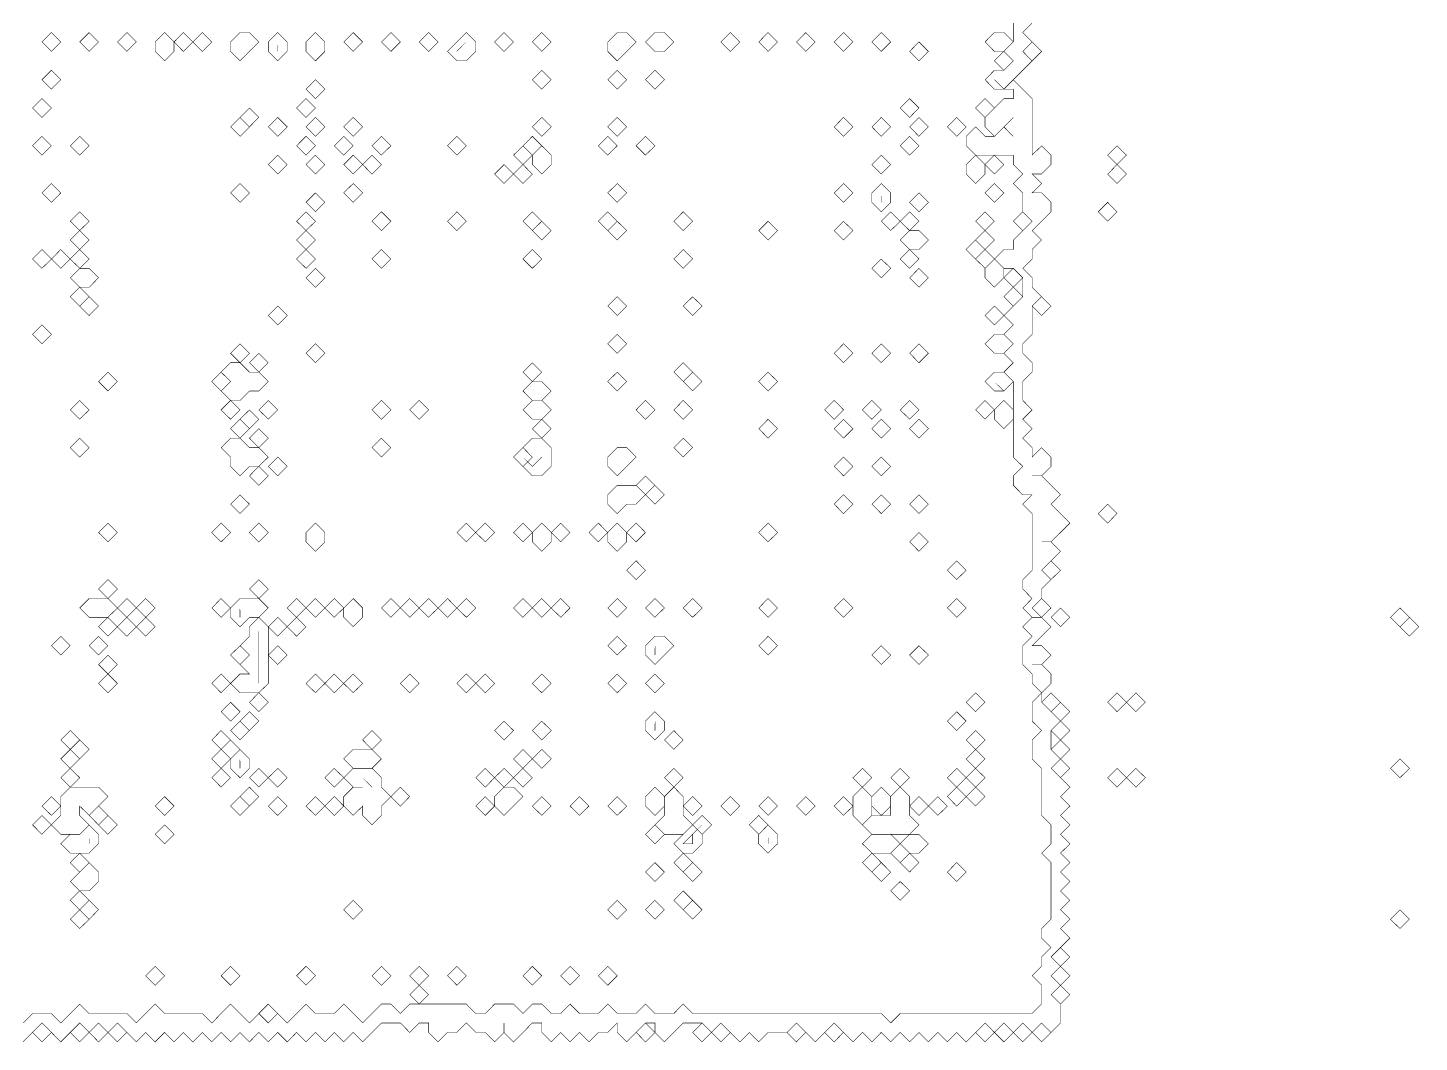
# Model space of a CAD drawing. Header units: metres. Extents: x 0 to 4945, y -4945 to 0.
# Drawn here: x 2066 to 3493, y -4335 to -3295 of the extents above; entities that cross this region are included whole.
import ezdxf

# ---------------------------------------------------------------- set-up
doc = ezdxf.new("R2010")
doc.units = ezdxf.units.M
for name, color, linetype in [('conductor', 1, 'Continuous'), ('dielectric', 8, 'Continuous'), ('substrate', 5, 'Continuous')]:
    doc.layers.add(name, color=color, linetype=linetype)

msp = doc.modelspace()

# ---------------------------------------------------------------- linework, layer by layer
at = {"layer": 'conductor', "const_width": 0.5}
msp.add_lwpolyline([(2060.9, -4315.4), (2070.6, -4305.7), (2080.3, -4305.7), (2090, -4305.7), (2099.6, -4315.4), (2109.3, -4305.7), (2119, -4296), (2128.7, -4305.7), (2138.3, -4305.7), (2148, -4305.7), (2157.7, -4305.7), (2167.4, -4305.7), (2177.1, -4315.4), (2186.7, -4305.7), (2196.4, -4296), (2206.1, -4305.7), (2215.8, -4305.7), (2225.4, -4305.7), (2235.1, -4305.7), (2244.8, -4305.7), (2254.5, -4315.4), (2264.1, -4305.7), (2273.8, -4296), (2283.5, -4305.7), (2293.2, -4315.4), (2302.8, -4305.7), (2312.5, -4315.4), (2322.2, -4305.7), (2331.9, -4315.4), (2341.5, -4305.7), (2351.2, -4296), (2360.9, -4305.7), (2370.6, -4305.7), (2380.2, -4305.7), (2389.9, -4296), (2399.6, -4305.7), (2409.3, -4315.4), (2418.9, -4305.7), (2428.6, -4296), (2438.3, -4296), (2448, -4305.7), (2457.6, -4296), (2467.3, -4296), (2477, -4296), (2486.7, -4296), (2496.4, -4296), (2506, -4296), (2515.7, -4296), (2525.4, -4305.7), (2535.1, -4305.7), (2544.7, -4296), (2554.4, -4296), (2564.1, -4296), (2573.8, -4305.7), (2583.4, -4296), (2593.1, -4296), (2602.8, -4305.7), (2612.5, -4305.7), (2622.1, -4296), (2631.8, -4305.7), (2641.5, -4305.7), (2651.2, -4305.7), (2660.8, -4296), (2670.5, -4305.7), (2680.2, -4305.7), (2689.9, -4305.7), (2699.5, -4296), (2709.2, -4305.7), (2718.9, -4305.7), (2728.6, -4305.7), (2738.2, -4296), (2747.9, -4305.7), (2757.6, -4305.7), (2767.3, -4305.7), (2776.9, -4305.7), (2786.6, -4305.7), (2796.3, -4305.7), (2806, -4305.7), (2815.7, -4305.7), (2825.3, -4305.7), (2835, -4305.7), (2844.7, -4305.7), (2854.4, -4305.7), (2864, -4305.7), (2873.7, -4305.7), (2883.4, -4305.7), (2893.1, -4305.7), (2902.7, -4305.7), (2912.4, -4305.7), (2922.1, -4305.7), (2931.8, -4305.7), (2941.4, -4305.7), (2951.1, -4315.4), (2960.8, -4305.7), (2970.5, -4305.7), (2980.1, -4305.7), (2989.8, -4305.7), (2999.5, -4305.7), (3009.2, -4305.7), (3018.8, -4305.7), (3028.5, -4305.7), (3038.2, -4305.7), (3047.9, -4305.7), (3057.5, -4305.7), (3067.2, -4305.7), (3076.9, -4305.7), (3086.6, -4305.7), (3096.2, -4305.7), (3105.9, -4296), (3105.9, -4286.4), (3105.9, -4276.7), (3096.2, -4267), (3105.9, -4257.3), (3105.9, -4247.7), (3115.6, -4238), (3105.9, -4228.3), (3105.9, -4218.6), (3115.6, -4209), (3115.6, -4199.3), (3115.6, -4189.6), (3115.6, -4179.9), (3115.6, -4170.3), (3115.6, -4160.6), (3115.6, -4150.9), (3105.9, -4141.2), (3115.6, -4131.6), (3115.6, -4121.9), (3115.6, -4112.2), (3105.9, -4102.5), (3105.9, -4092.9), (3105.9, -4083.2), (3105.9, -4073.5), (3105.9, -4063.8), (3105.9, -4054.2), (3096.2, -4044.5), (3096.2, -4034.8), (3096.2, -4025.1), (3105.9, -4015.4), (3096.2, -4005.8), (3096.2, -3996.1), (3096.2, -3986.4), (3105.9, -3976.7), (3096.2, -3967.1), (3096.2, -3957.4), (3086.6, -3947.7), (3086.6, -3938), (3086.6, -3928.4), (3096.2, -3918.7), (3086.6, -3909), (3096.2, -3899.3), (3105.9, -3899.3), (3096.2, -3899.3), (3086.6, -3889.7), (3096.2, -3880), (3086.6, -3870.3), (3086.6, -3860.6), (3096.2, -3851), (3096.2, -3841.3), (3096.2, -3831.6), (3096.2, -3821.9), (3096.2, -3812.3), (3096.2, -3802.6), (3096.2, -3792.9), (3086.6, -3783.2), (3096.2, -3773.6), (3086.6, -3773.6), (3076.9, -3763.9), (3076.9, -3754.2), (3086.6, -3744.5), (3076.9, -3734.9), (3076.9, -3725.2), (3076.9, -3715.5), (3076.9, -3705.8), (3076.9, -3696.1), (3076.9, -3686.5), (3076.9, -3676.8), (3076.9, -3667.1), (3076.9, -3657.4), (3067.2, -3647.8), (3076.9, -3638.1), (3067.2, -3628.4), (3076.9, -3618.7), (3067.2, -3609.1), (3076.9, -3599.4), (3067.2, -3589.7), (3076.9, -3580), (3086.6, -3570.4), (3086.6, -3560.7), (3086.6, -3551), (3076.9, -3541.3), (3067.2, -3541.3), (3057.5, -3531.7), (3067.2, -3522), (3076.9, -3522), (3076.9, -3512.3), (3086.6, -3502.6), (3096.2, -3493), (3086.6, -3483.3), (3086.6, -3473.6), (3086.6, -3463.9), (3076.9, -3454.3), (3086.6, -3444.6), (3076.9, -3434.9), (3076.9, -3425.2), (3067.2, -3425.2), (3057.5, -3425.2), (3047.9, -3425.2), (3038.2, -3425.2), (3028.5, -3415.6), (3028.5, -3405.9), (3038.2, -3396.2), (3047.9, -3405.9), (3057.5, -3405.9), (3067.2, -3396.2), (3076.9, -3405.9), (3067.2, -3396.2), (3076.9, -3386.5), (3067.2, -3396.2), (3057.5, -3405.9), (3047.9, -3396.2), (3047.9, -3386.5), (3057.5, -3376.8), (3067.2, -3367.2), (3076.9, -3367.2), (3076.9, -3357.5), (3067.2, -3357.5), (3057.5, -3357.5), (3047.9, -3347.8), (3057.5, -3338.1), (3067.2, -3338.1), (3076.9, -3328.5), (3067.2, -3318.8), (3076.9, -3309.1), (3076.9, -3299.4), (3076.9, -3289.8)], dxfattribs=at)
for points in [[(2080.3, -3309.1), (2090, -3299.4), (2099.6, -3309.1), (2090, -3318.8)], [(2119, -3309.1), (2128.7, -3299.4), (2138.3, -3309.1), (2128.7, -3318.8)], [(2157.7, -3309.1), (2167.4, -3299.4), (2177.1, -3309.1), (2167.4, -3318.8)], [(2196.4, -3309.1), (2206.1, -3299.4), (2215.8, -3309.1), (2215.8, -3318.8), (2206.1, -3328.5), (2196.4, -3318.8)], [(2215.8, -3309.1), (2225.4, -3299.4), (2235.1, -3309.1), (2225.4, -3318.8)], [(2235.1, -3309.1), (2244.8, -3299.4), (2254.5, -3309.1), (2244.8, -3318.8)], [(2273.8, -3309.1), (2283.5, -3299.4), (2293.2, -3299.4), (2302.8, -3309.1), (2293.2, -3318.8), (2283.5, -3328.5), (2273.8, -3318.8)], [(2312.5, -3309.1), (2322.2, -3299.4), (2331.9, -3309.1), (2331.9, -3318.8), (2322.2, -3328.5), (2312.5, -3318.8)], [(2351.2, -3309.1), (2360.9, -3299.4), (2370.6, -3309.1), (2370.6, -3318.8), (2360.9, -3328.5), (2351.2, -3318.8)], [(2389.9, -3309.1), (2399.6, -3299.4), (2409.3, -3309.1), (2399.6, -3318.8)], [(2428.6, -3309.1), (2438.3, -3299.4), (2448, -3309.1), (2438.3, -3318.8)], [(2467.3, -3309.1), (2477, -3299.4), (2486.7, -3309.1), (2477, -3318.8)], [(2506, -3309.1), (2515.7, -3299.4), (2525.4, -3309.1), (2525.4, -3318.8), (2515.7, -3328.5), (2506, -3328.5), (2496.4, -3318.8)], [(2544.7, -3309.1), (2554.4, -3299.4), (2564.1, -3309.1), (2554.4, -3318.8)], [(2583.4, -3309.1), (2593.1, -3299.4), (2602.8, -3309.1), (2593.1, -3318.8)], [(2660.8, -3309.1), (2670.5, -3299.4), (2680.2, -3299.4), (2689.9, -3309.1), (2680.2, -3318.8), (2670.5, -3328.5), (2660.8, -3318.8)], [(2699.5, -3309.1), (2709.2, -3299.4), (2718.9, -3299.4), (2728.6, -3309.1), (2718.9, -3318.8), (2709.2, -3318.8)], [(2776.9, -3309.1), (2786.6, -3299.4), (2796.3, -3309.1), (2786.6, -3318.8)], [(2815.7, -3309.1), (2825.3, -3299.4), (2835, -3309.1), (2825.3, -3318.8)], [(2854.4, -3309.1), (2864, -3299.4), (2873.7, -3309.1), (2864, -3318.8)], [(2893.1, -3309.1), (2902.7, -3299.4), (2912.4, -3309.1), (2902.7, -3318.8)], [(2931.8, -3309.1), (2941.4, -3299.4), (2951.1, -3309.1), (2941.4, -3318.8)], [(2970.5, -3318.8), (2980.1, -3309.1), (2989.8, -3318.8), (2980.1, -3328.5)], [(3047.9, -3309.1), (3057.5, -3299.4), (3067.2, -3299.4), (3076.9, -3309.1), (3067.2, -3318.8), (3057.5, -3318.8)], [(3057.5, -3328.5), (3067.2, -3318.8), (3076.9, -3328.5), (3067.2, -3338.1)], [(2080.3, -3347.8), (2090, -3338.1), (2099.6, -3347.8), (2090, -3357.5)], [(2583.4, -3347.8), (2593.1, -3338.1), (2602.8, -3347.8), (2593.1, -3357.5)], [(2660.8, -3347.8), (2670.5, -3338.1), (2680.2, -3347.8), (2670.5, -3357.5)], [(2699.5, -3347.8), (2709.2, -3338.1), (2718.9, -3347.8), (2709.2, -3357.5)], [(2351.2, -3357.5), (2360.9, -3347.8), (2370.6, -3357.5), (2360.9, -3367.2)], [(2070.6, -3376.8), (2080.3, -3367.2), (2090, -3376.8), (2080.3, -3386.5)], [(2341.5, -3376.8), (2351.2, -3367.2), (2360.9, -3376.8), (2351.2, -3386.5)], [(2960.8, -3376.8), (2970.5, -3367.2), (2980.1, -3376.8), (2970.5, -3386.5)], [(3038.2, -3376.8), (3047.9, -3367.2), (3057.5, -3376.8), (3047.9, -3386.5)], [(2283.5, -3386.5), (2293.2, -3376.8), (2302.8, -3386.5), (2293.2, -3396.2)], [(2273.8, -3396.2), (2283.5, -3386.5), (2293.2, -3396.2), (2283.5, -3405.9)], [(2312.5, -3396.2), (2322.2, -3386.5), (2331.9, -3396.2), (2322.2, -3405.9)], [(2351.2, -3396.2), (2360.9, -3386.5), (2370.6, -3396.2), (2360.9, -3405.9)], [(2389.9, -3396.2), (2399.6, -3386.5), (2409.3, -3396.2), (2399.6, -3405.9)], [(2583.4, -3396.2), (2593.1, -3386.5), (2602.8, -3396.2), (2593.1, -3405.9)], [(2660.8, -3396.2), (2670.5, -3386.5), (2680.2, -3396.2), (2670.5, -3405.9)], [(2893.1, -3396.2), (2902.7, -3386.5), (2912.4, -3396.2), (2902.7, -3405.9)], [(2931.8, -3396.2), (2941.4, -3386.5), (2951.1, -3396.2), (2941.4, -3405.9)], [(2970.5, -3396.2), (2980.1, -3386.5), (2989.8, -3396.2), (2980.1, -3405.9)], [(3009.2, -3396.2), (3018.8, -3386.5), (3028.5, -3396.2), (3018.8, -3405.9)], [(2070.6, -3415.6), (2080.3, -3405.9), (2090, -3415.6), (2080.3, -3425.2)], [(2109.3, -3415.6), (2119, -3405.9), (2128.7, -3415.6), (2119, -3425.2)], [(2341.5, -3415.6), (2351.2, -3405.9), (2360.9, -3415.6), (2351.2, -3425.2)], [(2380.2, -3415.6), (2389.9, -3405.9), (2399.6, -3415.6), (2389.9, -3425.2)], [(2418.9, -3415.6), (2428.6, -3405.9), (2438.3, -3415.6), (2428.6, -3425.2)], [(2496.4, -3415.6), (2506, -3405.9), (2515.7, -3415.6), (2506, -3425.2)], [(2573.8, -3415.6), (2583.4, -3405.9), (2593.1, -3415.6), (2583.4, -3425.2)], [(2651.2, -3415.6), (2660.8, -3405.9), (2670.5, -3415.6), (2660.8, -3425.2)], [(2689.9, -3415.6), (2699.5, -3405.9), (2709.2, -3415.6), (2699.5, -3425.2)], [(2960.8, -3415.6), (2970.5, -3405.9), (2980.1, -3415.6), (2970.5, -3425.2)], [(2312.5, -3434.9), (2322.2, -3425.2), (2331.9, -3434.9), (2322.2, -3444.6)], [(2351.2, -3434.9), (2360.9, -3425.2), (2370.6, -3434.9), (2360.9, -3444.6)], [(2389.9, -3434.9), (2399.6, -3425.2), (2409.3, -3434.9), (2399.6, -3444.6)], [(2409.3, -3434.9), (2418.9, -3425.2), (2428.6, -3434.9), (2418.9, -3444.6)], [(2564.1, -3425.2), (2573.8, -3415.6), (2583.4, -3425.2), (2573.8, -3434.9)], [(2583.4, -3425.2), (2593.1, -3415.6), (2602.8, -3425.2), (2602.8, -3434.9), (2593.1, -3444.6), (2583.4, -3434.9)], [(2931.8, -3434.9), (2941.4, -3425.2), (2951.1, -3434.9), (2941.4, -3444.6)], [(3028.5, -3434.9), (3038.2, -3425.2), (3047.9, -3434.9), (3047.9, -3444.6), (3038.2, -3454.3), (3028.5, -3444.6)], [(3047.9, -3434.9), (3057.5, -3425.2), (3067.2, -3434.9), (3057.5, -3444.6)], [(2544.7, -3444.6), (2554.4, -3434.9), (2564.1, -3444.6), (2554.4, -3454.3)], [(2564.1, -3444.6), (2573.8, -3434.9), (2583.4, -3444.6), (2573.8, -3454.3)], [(2080.3, -3463.9), (2090, -3454.3), (2099.6, -3463.9), (2090, -3473.6)], [(2273.8, -3463.9), (2283.5, -3454.3), (2293.2, -3463.9), (2283.5, -3473.6)], [(2389.9, -3463.9), (2399.6, -3454.3), (2409.3, -3463.9), (2399.6, -3473.6)], [(2660.8, -3463.9), (2670.5, -3454.3), (2680.2, -3463.9), (2670.5, -3473.6)], [(2893.1, -3463.9), (2902.7, -3454.3), (2912.4, -3463.9), (2902.7, -3473.6)], [(2931.8, -3463.9), (2941.4, -3454.3), (2951.1, -3463.9), (2951.1, -3473.6), (2941.4, -3483.3), (2931.8, -3473.6)], [(3047.9, -3463.9), (3057.5, -3454.3), (3067.2, -3463.9), (3057.5, -3473.6)], [(2351.2, -3473.6), (2360.9, -3463.9), (2370.6, -3473.6), (2360.9, -3483.3)], [(2970.5, -3473.6), (2980.1, -3463.9), (2989.8, -3473.6), (2980.1, -3483.3)], [(2109.3, -3493), (2119, -3483.3), (2128.7, -3493), (2119, -3502.6)], [(2341.5, -3493), (2351.2, -3483.3), (2360.9, -3493), (2351.2, -3502.6)], [(2418.9, -3493), (2428.6, -3483.3), (2438.3, -3493), (2428.6, -3502.6)], [(2496.4, -3493), (2506, -3483.3), (2515.7, -3493), (2506, -3502.6)], [(2573.8, -3493), (2583.4, -3483.3), (2593.1, -3493), (2583.4, -3502.6)], [(2651.2, -3493), (2660.8, -3483.3), (2670.5, -3493), (2660.8, -3502.6)], [(2728.6, -3493), (2738.2, -3483.3), (2747.9, -3493), (2738.2, -3502.6)], [(2941.4, -3493), (2951.1, -3483.3), (2960.8, -3493), (2951.1, -3502.6)], [(2960.8, -3493), (2970.5, -3483.3), (2980.1, -3493), (2970.5, -3502.6)], [(3038.2, -3493), (3047.9, -3483.3), (3057.5, -3493), (3047.9, -3502.6)], [(3076.9, -3493), (3086.6, -3483.3), (3096.2, -3493), (3086.6, -3502.6)], [(2583.4, -3502.6), (2593.1, -3493), (2602.8, -3502.6), (2593.1, -3512.3)], [(2660.8, -3502.6), (2670.5, -3493), (2680.2, -3502.6), (2670.5, -3512.3)], [(2815.7, -3502.6), (2825.3, -3493), (2835, -3502.6), (2825.3, -3512.3)], [(2893.1, -3502.6), (2902.7, -3493), (2912.4, -3502.6), (2902.7, -3512.3)], [(2109.3, -3512.3), (2119, -3502.6), (2128.7, -3512.3), (2119, -3522)], [(2341.5, -3512.3), (2351.2, -3502.6), (2360.9, -3512.3), (2351.2, -3522)], [(2960.8, -3512.3), (2970.5, -3502.6), (2980.1, -3502.6), (2989.8, -3512.3), (2980.1, -3522), (2970.5, -3522)], [(3038.2, -3512.3), (3047.9, -3502.6), (3057.5, -3512.3), (3047.9, -3522)], [(2070.6, -3531.7), (2080.3, -3522), (2090, -3531.7), (2080.3, -3541.3)], [(2090, -3531.7), (2099.6, -3522), (2109.3, -3531.7), (2099.6, -3541.3)], [(2109.3, -3531.7), (2119, -3522), (2128.7, -3531.7), (2119, -3541.3)], [(2341.5, -3531.7), (2351.2, -3522), (2360.9, -3531.7), (2351.2, -3541.3)], [(2418.9, -3531.7), (2428.6, -3522), (2438.3, -3531.7), (2428.6, -3541.3)], [(2573.8, -3531.7), (2583.4, -3522), (2593.1, -3531.7), (2583.4, -3541.3)], [(2728.6, -3531.7), (2738.2, -3522), (2747.9, -3531.7), (2738.2, -3541.3)], [(2960.8, -3531.7), (2970.5, -3522), (2980.1, -3531.7), (2970.5, -3541.3)], [(3028.5, -3522), (3038.2, -3512.3), (3047.9, -3522), (3038.2, -3531.7)], [(3038.2, -3531.7), (3047.9, -3522), (3057.5, -3531.7), (3047.9, -3541.3)], [(2931.8, -3541.3), (2941.4, -3531.7), (2951.1, -3541.3), (2941.4, -3551)], [(3047.9, -3541.3), (3057.5, -3531.7), (3067.2, -3541.3), (3067.2, -3551), (3057.5, -3560.7), (3047.9, -3551)], [(2109.3, -3551), (2119, -3541.3), (2128.7, -3541.3), (2138.3, -3551), (2128.7, -3560.7), (2119, -3560.7)], [(2351.2, -3551), (2360.9, -3541.3), (2370.6, -3551), (2360.9, -3560.7)], [(2970.5, -3551), (2980.1, -3541.3), (2989.8, -3551), (2980.1, -3560.7)], [(3067.2, -3551), (3076.9, -3541.3), (3086.6, -3551), (3076.9, -3560.7)], [(2109.3, -3570.4), (2119, -3560.7), (2128.7, -3570.4), (2119, -3580)], [(3067.2, -3570.4), (3076.9, -3560.7), (3086.6, -3570.4), (3076.9, -3580)], [(2119, -3580), (2128.7, -3570.4), (2138.3, -3580), (2128.7, -3589.7)], [(2312.5, -3589.7), (2322.2, -3580), (2331.9, -3589.7), (2322.2, -3599.4)], [(2660.8, -3580), (2670.5, -3570.4), (2680.2, -3580), (2670.5, -3589.7)], [(2738.2, -3580), (2747.9, -3570.4), (2757.6, -3580), (2747.9, -3589.7)], [(3047.9, -3589.7), (3057.5, -3580), (3067.2, -3589.7), (3057.5, -3599.4)], [(2070.6, -3609.1), (2080.3, -3599.4), (2090, -3609.1), (2080.3, -3618.7)], [(2660.8, -3618.7), (2670.5, -3609.1), (2680.2, -3618.7), (2670.5, -3628.4)], [(3047.9, -3618.7), (3057.5, -3609.1), (3067.2, -3609.1), (3076.9, -3618.7), (3067.2, -3628.4), (3057.5, -3628.4)], [(2273.8, -3628.4), (2283.5, -3618.7), (2293.2, -3628.4), (2283.5, -3638.1)], [(2351.2, -3628.4), (2360.9, -3618.7), (2370.6, -3628.4), (2360.9, -3638.1)], [(2893.1, -3628.4), (2902.7, -3618.7), (2912.4, -3628.4), (2902.7, -3638.1)], [(2931.8, -3628.4), (2941.4, -3618.7), (2951.1, -3628.4), (2941.4, -3638.1)], [(2970.5, -3628.4), (2980.1, -3618.7), (2989.8, -3628.4), (2980.1, -3638.1)], [(2264.1, -3647.8), (2273.8, -3638.1), (2283.5, -3638.1), (2293.2, -3647.8), (2302.8, -3647.8), (2312.5, -3657.4), (2302.8, -3667.1), (2293.2, -3667.1), (2283.5, -3676.8), (2273.8, -3676.8), (2264.1, -3667.1), (2273.8, -3657.4)], [(2293.2, -3638.1), (2302.8, -3628.4), (2312.5, -3638.1), (2302.8, -3647.8)], [(2573.8, -3647.8), (2583.4, -3638.1), (2593.1, -3647.8), (2583.4, -3657.4)], [(2728.6, -3647.8), (2738.2, -3638.1), (2747.9, -3647.8), (2738.2, -3657.4)], [(2138.3, -3657.4), (2148, -3647.8), (2157.7, -3657.4), (2148, -3667.1)], [(2254.5, -3657.4), (2264.1, -3647.8), (2273.8, -3657.4), (2264.1, -3667.1)], [(2660.8, -3657.4), (2670.5, -3647.8), (2680.2, -3657.4), (2670.5, -3667.1)], [(2738.2, -3657.4), (2747.9, -3647.8), (2757.6, -3657.4), (2747.9, -3667.1)], [(2815.7, -3657.4), (2825.3, -3647.8), (2835, -3657.4), (2825.3, -3667.1)], [(3047.9, -3657.4), (3057.5, -3647.8), (3067.2, -3647.8), (3076.9, -3657.4), (3067.2, -3667.1), (3057.5, -3667.1)], [(2573.8, -3667.1), (2583.4, -3657.4), (2593.1, -3657.4), (2602.8, -3667.1), (2593.1, -3676.8), (2583.4, -3676.8)], [(2109.3, -3686.5), (2119, -3676.8), (2128.7, -3686.5), (2119, -3696.1)], [(2264.1, -3686.5), (2273.8, -3676.8), (2283.5, -3686.5), (2273.8, -3696.1)], [(2302.8, -3686.5), (2312.5, -3676.8), (2322.2, -3686.5), (2312.5, -3696.1)], [(2418.9, -3686.5), (2428.6, -3676.8), (2438.3, -3686.5), (2428.6, -3696.1)], [(2457.6, -3686.5), (2467.3, -3676.8), (2477, -3686.5), (2467.3, -3696.1)], [(2573.8, -3686.5), (2583.4, -3676.8), (2593.1, -3676.8), (2602.8, -3686.5), (2593.1, -3696.1), (2583.4, -3696.1)], [(2689.9, -3686.5), (2699.5, -3676.8), (2709.2, -3686.5), (2699.5, -3696.1)], [(2728.6, -3686.5), (2738.2, -3676.8), (2747.9, -3686.5), (2738.2, -3696.1)], [(2883.4, -3686.5), (2893.1, -3676.8), (2902.7, -3686.5), (2893.1, -3696.1)], [(2922.1, -3686.5), (2931.8, -3676.8), (2941.4, -3686.5), (2931.8, -3696.1)], [(2960.8, -3686.5), (2970.5, -3676.8), (2980.1, -3686.5), (2970.5, -3696.1)], [(3038.2, -3686.5), (3047.9, -3676.8), (3057.5, -3686.5), (3047.9, -3696.1)], [(3057.5, -3686.5), (3067.2, -3676.8), (3076.9, -3686.5), (3076.9, -3696.1), (3067.2, -3705.8), (3057.5, -3696.1)], [(2273.8, -3705.8), (2283.5, -3696.1), (2293.2, -3705.8), (2283.5, -3715.5)], [(2283.5, -3696.1), (2293.2, -3686.5), (2302.8, -3696.1), (2293.2, -3705.8)], [(2583.4, -3705.8), (2593.1, -3696.1), (2602.8, -3705.8), (2593.1, -3715.5)], [(2815.7, -3705.8), (2825.3, -3696.1), (2835, -3705.8), (2825.3, -3715.5)], [(2893.1, -3705.8), (2902.7, -3696.1), (2912.4, -3705.8), (2902.7, -3715.5)], [(2931.8, -3705.8), (2941.4, -3696.1), (2951.1, -3705.8), (2941.4, -3715.5)], [(2970.5, -3705.8), (2980.1, -3696.1), (2989.8, -3705.8), (2980.1, -3715.5)], [(2293.2, -3715.5), (2302.8, -3705.8), (2312.5, -3715.5), (2302.8, -3725.2)], [(2109.3, -3725.2), (2119, -3715.5), (2128.7, -3725.2), (2119, -3734.9)], [(2264.1, -3725.2), (2273.8, -3715.5), (2283.5, -3715.5), (2293.2, -3725.2), (2302.8, -3725.2), (2312.5, -3734.9), (2302.8, -3744.5), (2293.2, -3744.5), (2283.5, -3754.2), (2273.8, -3744.5), (2273.8, -3734.9)], [(2418.9, -3725.2), (2428.6, -3715.5), (2438.3, -3725.2), (2428.6, -3734.9)], [(2564.1, -3734.9), (2573.8, -3725.2), (2583.4, -3734.9), (2573.8, -3744.5)], [(2573.8, -3725.2), (2583.4, -3715.5), (2593.1, -3715.5), (2602.8, -3725.2), (2602.8, -3734.9), (2602.8, -3744.5), (2593.1, -3754.2), (2583.4, -3754.2), (2573.8, -3744.5), (2583.4, -3734.9)], [(2660.8, -3734.9), (2670.5, -3725.2), (2680.2, -3725.2), (2689.9, -3734.9), (2680.2, -3744.5), (2670.5, -3754.2), (2660.8, -3744.5)], [(2728.6, -3725.2), (2738.2, -3715.5), (2747.9, -3725.2), (2738.2, -3734.9)], [(2312.5, -3744.5), (2322.2, -3734.9), (2331.9, -3744.5), (2322.2, -3754.2)], [(2893.1, -3744.5), (2902.7, -3734.9), (2912.4, -3744.5), (2902.7, -3754.2)], [(2931.8, -3744.5), (2941.4, -3734.9), (2951.1, -3744.5), (2941.4, -3754.2)], [(2293.2, -3754.2), (2302.8, -3744.5), (2312.5, -3754.2), (2302.8, -3763.9)], [(2689.9, -3763.9), (2699.5, -3754.2), (2709.2, -3763.9), (2699.5, -3773.6)], [(2660.8, -3773.6), (2670.5, -3763.9), (2680.2, -3763.9), (2689.9, -3763.9), (2699.5, -3773.6), (2689.9, -3783.2), (2680.2, -3783.2), (2670.5, -3792.9), (2660.8, -3783.2)], [(2699.5, -3773.6), (2709.2, -3763.9), (2718.9, -3773.6), (2709.2, -3783.2)], [(2273.8, -3783.2), (2283.5, -3773.6), (2293.2, -3783.2), (2283.5, -3792.9)], [(2893.1, -3783.2), (2902.7, -3773.6), (2912.4, -3783.2), (2902.7, -3792.9)], [(2931.8, -3783.2), (2941.4, -3773.6), (2951.1, -3783.2), (2941.4, -3792.9)], [(2970.5, -3783.2), (2980.1, -3773.6), (2989.8, -3783.2), (2980.1, -3792.9)], [(2138.3, -3812.3), (2148, -3802.6), (2157.7, -3812.3), (2148, -3821.9)], [(2254.5, -3812.3), (2264.1, -3802.6), (2273.8, -3812.3), (2264.1, -3821.9)], [(2293.2, -3812.3), (2302.8, -3802.6), (2312.5, -3812.3), (2302.8, -3821.9)], [(2351.2, -3812.3), (2360.9, -3802.6), (2370.6, -3812.3), (2370.6, -3821.9), (2360.9, -3831.6), (2351.2, -3821.9)], [(2506, -3812.3), (2515.7, -3802.6), (2525.4, -3812.3), (2515.7, -3821.9)], [(2525.4, -3812.3), (2535.1, -3802.6), (2544.7, -3812.3), (2535.1, -3821.9)], [(2564.1, -3812.3), (2573.8, -3802.6), (2583.4, -3812.3), (2573.8, -3821.9)], [(2583.4, -3812.3), (2593.1, -3802.6), (2602.8, -3812.3), (2602.8, -3821.9), (2593.1, -3831.6), (2583.4, -3821.9)], [(2602.8, -3812.3), (2612.5, -3802.6), (2622.1, -3812.3), (2612.5, -3821.9)], [(2641.5, -3812.3), (2651.2, -3802.6), (2660.8, -3812.3), (2651.2, -3821.9)], [(2660.8, -3812.3), (2670.5, -3802.6), (2680.2, -3812.3), (2680.2, -3821.9), (2670.5, -3831.6), (2660.8, -3821.9)], [(2680.2, -3812.3), (2689.9, -3802.6), (2699.5, -3812.3), (2689.9, -3821.9)], [(2815.7, -3812.3), (2825.3, -3802.6), (2835, -3812.3), (2825.3, -3821.9)], [(2970.5, -3821.9), (2980.1, -3812.3), (2989.8, -3821.9), (2980.1, -3831.6)], [(2680.2, -3851), (2689.9, -3841.3), (2699.5, -3851), (2689.9, -3860.6)], [(3009.2, -3851), (3018.8, -3841.3), (3028.5, -3851), (3018.8, -3860.6)], [(2138.3, -3870.3), (2148, -3860.6), (2157.7, -3870.3), (2148, -3880)], [(2293.2, -3870.3), (2302.8, -3860.6), (2312.5, -3870.3), (2302.8, -3880)], [(2119, -3889.7), (2128.7, -3880), (2138.3, -3880), (2148, -3880), (2157.7, -3889.7), (2148, -3899.3), (2138.3, -3899.3), (2128.7, -3899.3)], [(2157.7, -3889.7), (2167.4, -3880), (2177.1, -3889.7), (2167.4, -3899.3)], [(2177.1, -3889.7), (2186.7, -3880), (2196.4, -3889.7), (2186.7, -3899.3)], [(2254.5, -3889.7), (2264.1, -3880), (2273.8, -3889.7), (2264.1, -3899.3)], [(2273.8, -3889.7), (2283.5, -3880), (2293.2, -3880), (2302.8, -3880), (2312.5, -3889.7), (2302.8, -3899.3), (2293.2, -3899.3), (2283.5, -3909), (2273.8, -3899.3)], [(2331.9, -3889.7), (2341.5, -3880), (2351.2, -3889.7), (2341.5, -3899.3)], [(2351.2, -3889.7), (2360.9, -3880), (2370.6, -3889.7), (2360.9, -3899.3)], [(2370.6, -3889.7), (2380.2, -3880), (2389.9, -3889.7), (2380.2, -3899.3)], [(2389.9, -3889.7), (2399.6, -3880), (2409.3, -3889.7), (2409.3, -3899.3), (2399.6, -3909), (2389.9, -3899.3)], [(2428.6, -3889.7), (2438.3, -3880), (2448, -3889.7), (2438.3, -3899.3)], [(2448, -3889.7), (2457.6, -3880), (2467.3, -3889.7), (2457.6, -3899.3)], [(2467.3, -3889.7), (2477, -3880), (2486.7, -3889.7), (2477, -3899.3)], [(2486.7, -3889.7), (2496.4, -3880), (2506, -3889.7), (2496.4, -3899.3)], [(2506, -3889.7), (2515.7, -3880), (2525.4, -3889.7), (2515.7, -3899.3)], [(2564.1, -3889.7), (2573.8, -3880), (2583.4, -3889.7), (2573.8, -3899.3)], [(2583.4, -3889.7), (2593.1, -3880), (2602.8, -3889.7), (2593.1, -3899.3)], [(2602.8, -3889.7), (2612.5, -3880), (2622.1, -3889.7), (2612.5, -3899.3)], [(2660.8, -3889.7), (2670.5, -3880), (2680.2, -3889.7), (2670.5, -3899.3)], [(2699.5, -3889.7), (2709.2, -3880), (2718.9, -3889.7), (2709.2, -3899.3)], [(2738.2, -3889.7), (2747.9, -3880), (2757.6, -3889.7), (2747.9, -3899.3)], [(2815.7, -3889.7), (2825.3, -3880), (2835, -3889.7), (2825.3, -3899.3)], [(2893.1, -3889.7), (2902.7, -3880), (2912.4, -3889.7), (2902.7, -3899.3)], [(3009.2, -3889.7), (3018.8, -3880), (3028.5, -3889.7), (3018.8, -3899.3)], [(2138.3, -3909), (2148, -3899.3), (2157.7, -3909), (2148, -3918.7)], [(2157.7, -3909), (2167.4, -3899.3), (2177.1, -3909), (2167.4, -3918.7)], [(2177.1, -3909), (2186.7, -3899.3), (2196.4, -3909), (2186.7, -3918.7)], [(2293.2, -3909), (2302.8, -3899.3), (2312.5, -3909), (2312.5, -3918.7), (2312.5, -3928.4), (2312.5, -3938), (2312.5, -3947.7), (2312.5, -3957.4), (2312.5, -3967.1), (2302.8, -3976.7), (2293.2, -3976.7), (2283.5, -3976.7), (2273.8, -3967.1), (2283.5, -3957.4), (2293.2, -3957.4), (2283.5, -3947.7), (2293.2, -3938), (2283.5, -3928.4), (2293.2, -3918.7)], [(2312.5, -3909), (2322.2, -3899.3), (2331.9, -3909), (2322.2, -3918.7)], [(2331.9, -3909), (2341.5, -3899.3), (2351.2, -3909), (2341.5, -3918.7)], [(2090, -3928.4), (2099.6, -3918.7), (2109.3, -3928.4), (2099.6, -3938)], [(2128.7, -3928.4), (2138.3, -3918.7), (2148, -3928.4), (2138.3, -3938)], [(2660.8, -3928.4), (2670.5, -3918.7), (2680.2, -3928.4), (2670.5, -3938)], [(2699.5, -3928.4), (2709.2, -3918.7), (2718.9, -3918.7), (2728.6, -3928.4), (2718.9, -3938), (2709.2, -3947.7), (2699.5, -3938)], [(2815.7, -3928.4), (2825.3, -3918.7), (2835, -3928.4), (2825.3, -3938)], [(2138.3, -3947.7), (2148, -3938), (2157.7, -3947.7), (2148, -3957.4)], [(2273.8, -3938), (2283.5, -3928.4), (2293.2, -3938), (2283.5, -3947.7)], [(2312.5, -3938), (2322.2, -3928.4), (2331.9, -3938), (2322.2, -3947.7)], [(2931.8, -3938), (2941.4, -3928.4), (2951.1, -3938), (2941.4, -3947.7)], [(2970.5, -3938), (2980.1, -3928.4), (2989.8, -3938), (2980.1, -3947.7)], [(2138.3, -3967.1), (2148, -3957.4), (2157.7, -3967.1), (2148, -3976.7)], [(2254.5, -3967.1), (2264.1, -3957.4), (2273.8, -3967.1), (2264.1, -3976.7)], [(2351.2, -3967.1), (2360.9, -3957.4), (2370.6, -3967.1), (2360.9, -3976.7)], [(2370.6, -3967.1), (2380.2, -3957.4), (2389.9, -3967.1), (2380.2, -3976.7)], [(2389.9, -3967.1), (2399.6, -3957.4), (2409.3, -3967.1), (2399.6, -3976.7)], [(2448, -3967.1), (2457.6, -3957.4), (2467.3, -3967.1), (2457.6, -3976.7)], [(2506, -3967.1), (2515.7, -3957.4), (2525.4, -3967.1), (2515.7, -3976.7)], [(2525.4, -3967.1), (2535.1, -3957.4), (2544.7, -3967.1), (2535.1, -3976.7)], [(2583.4, -3967.1), (2593.1, -3957.4), (2602.8, -3967.1), (2593.1, -3976.7)], [(2660.8, -3967.1), (2670.5, -3957.4), (2680.2, -3967.1), (2670.5, -3976.7)], [(2699.5, -3967.1), (2709.2, -3957.4), (2718.9, -3967.1), (2709.2, -3976.7)], [(2293.2, -3986.4), (2302.8, -3976.7), (2312.5, -3986.4), (2302.8, -3996.1)], [(3028.5, -3986.4), (3038.2, -3976.7), (3047.9, -3986.4), (3038.2, -3996.1)], [(2264.1, -3996.1), (2273.8, -3986.4), (2283.5, -3996.1), (2273.8, -4005.8)], [(2283.5, -4005.8), (2293.2, -3996.1), (2302.8, -4005.8), (2293.2, -4015.4)], [(2699.5, -4005.8), (2709.2, -3996.1), (2718.9, -4005.8), (2718.9, -4015.4), (2709.2, -4025.1), (2699.5, -4015.4)], [(3009.2, -4005.8), (3018.8, -3996.1), (3028.5, -4005.8), (3018.8, -4015.4)], [(2273.8, -4015.4), (2283.5, -4005.8), (2293.2, -4015.4), (2283.5, -4025.1)], [(2544.7, -4015.4), (2554.4, -4005.8), (2564.1, -4015.4), (2554.4, -4025.1)], [(2583.4, -4015.4), (2593.1, -4005.8), (2602.8, -4015.4), (2593.1, -4025.1)], [(2099.6, -4025.1), (2109.3, -4015.4), (2119, -4025.1), (2109.3, -4034.8)], [(2109.3, -4034.8), (2119, -4025.1), (2128.7, -4034.8), (2119, -4044.5)], [(2254.5, -4025.1), (2264.1, -4015.4), (2273.8, -4025.1), (2264.1, -4034.8)], [(2264.1, -4034.8), (2273.8, -4025.1), (2283.5, -4034.8), (2273.8, -4044.5)], [(2409.3, -4025.1), (2418.9, -4015.4), (2428.6, -4025.1), (2418.9, -4034.8)], [(2718.9, -4025.1), (2728.6, -4015.4), (2738.2, -4025.1), (2728.6, -4034.8)], [(3028.5, -4025.1), (3038.2, -4015.4), (3047.9, -4025.1), (3038.2, -4034.8)], [(2099.6, -4044.5), (2109.3, -4034.8), (2119, -4044.5), (2109.3, -4054.2)], [(2254.5, -4044.5), (2264.1, -4034.8), (2273.8, -4044.5), (2264.1, -4054.2)], [(2273.8, -4044.5), (2283.5, -4034.8), (2293.2, -4044.5), (2293.2, -4054.2), (2283.5, -4063.8), (2273.8, -4054.2)], [(2389.9, -4044.5), (2399.6, -4034.8), (2409.3, -4034.8), (2418.9, -4034.8), (2428.6, -4044.5), (2418.9, -4054.2), (2409.3, -4054.2), (2399.6, -4054.2)], [(2564.1, -4044.5), (2573.8, -4034.8), (2583.4, -4044.5), (2573.8, -4054.2)], [(2583.4, -4044.5), (2593.1, -4034.8), (2602.8, -4044.5), (2593.1, -4054.2)], [(3028.5, -4044.5), (3038.2, -4034.8), (3047.9, -4044.5), (3038.2, -4054.2)], [(2099.6, -4063.8), (2109.3, -4054.2), (2119, -4063.8), (2109.3, -4073.5)], [(2254.5, -4063.8), (2264.1, -4054.2), (2273.8, -4063.8), (2264.1, -4073.5)], [(2293.2, -4063.8), (2302.8, -4054.2), (2312.5, -4063.8), (2302.8, -4073.5)], [(2312.5, -4063.8), (2322.2, -4054.2), (2331.9, -4063.8), (2322.2, -4073.5)], [(2370.6, -4063.8), (2380.2, -4054.2), (2389.9, -4063.8), (2380.2, -4073.5)], [(2389.9, -4063.8), (2399.6, -4054.2), (2409.3, -4054.2), (2418.9, -4054.2), (2428.6, -4063.8), (2428.6, -4073.5), (2438.3, -4083.2), (2428.6, -4092.9), (2428.6, -4102.5), (2418.9, -4112.2), (2409.3, -4102.5), (2409.3, -4092.9), (2399.6, -4102.5), (2389.9, -4092.9), (2389.9, -4083.2), (2399.6, -4073.5), (2409.3, -4073.5), (2399.6, -4073.5)], [(2525.4, -4063.8), (2535.1, -4054.2), (2544.7, -4063.8), (2535.1, -4073.5)], [(2544.7, -4063.8), (2554.4, -4054.2), (2564.1, -4063.8), (2554.4, -4073.5)], [(2564.1, -4063.8), (2573.8, -4054.2), (2583.4, -4063.8), (2573.8, -4073.5)], [(2718.9, -4063.8), (2728.6, -4054.2), (2738.2, -4063.8), (2728.6, -4073.5)], [(2912.4, -4063.8), (2922.1, -4054.2), (2931.8, -4063.8), (2922.1, -4073.5)], [(2951.1, -4063.8), (2960.8, -4054.2), (2970.5, -4063.8), (2960.8, -4073.5)], [(3009.2, -4063.8), (3018.8, -4054.2), (3028.5, -4063.8), (3018.8, -4073.5)], [(3028.5, -4063.8), (3038.2, -4054.2), (3047.9, -4063.8), (3038.2, -4073.5)], [(2099.6, -4083.2), (2109.3, -4073.5), (2119, -4073.5), (2128.7, -4073.5), (2138.3, -4073.5), (2148, -4083.2), (2138.3, -4092.9), (2128.7, -4102.5), (2119, -4092.9), (2119, -4102.5), (2128.7, -4112.2), (2119, -4121.9), (2109.3, -4121.9), (2099.6, -4121.9), (2090, -4112.2), (2099.6, -4102.5), (2099.6, -4092.9)], [(2283.5, -4083.2), (2293.2, -4073.5), (2302.8, -4083.2), (2293.2, -4092.9)], [(2438.3, -4083.2), (2448, -4073.5), (2457.6, -4083.2), (2448, -4092.9)], [(2544.7, -4083.2), (2554.4, -4073.5), (2564.1, -4073.5), (2573.8, -4083.2), (2564.1, -4092.9), (2554.4, -4102.5), (2544.7, -4092.9)], [(2699.5, -4083.2), (2709.2, -4073.5), (2718.9, -4083.2), (2718.9, -4092.9), (2709.2, -4102.5), (2699.5, -4092.9)], [(2718.9, -4083.2), (2728.6, -4073.5), (2738.2, -4083.2), (2738.2, -4092.9), (2738.2, -4102.5), (2747.9, -4112.2), (2738.2, -4121.9), (2728.6, -4121.9), (2718.9, -4121.9), (2709.2, -4112.2), (2718.9, -4102.5), (2718.9, -4092.9)], [(2912.4, -4083.2), (2922.1, -4073.5), (2931.8, -4083.2), (2931.8, -4092.9), (2931.8, -4102.5), (2922.1, -4112.2), (2912.4, -4102.5), (2912.4, -4092.9)], [(2951.1, -4083.2), (2960.8, -4073.5), (2970.5, -4083.2), (2970.5, -4092.9), (2970.5, -4102.5), (2980.1, -4112.2), (2970.5, -4121.9), (2960.8, -4121.9), (2951.1, -4121.9), (2941.4, -4121.9), (2931.8, -4121.9), (2922.1, -4112.2), (2931.8, -4102.5), (2941.4, -4102.5), (2951.1, -4102.5), (2951.1, -4092.9)], [(2931.8, -4083.2), (2941.4, -4073.5), (2951.1, -4083.2), (2951.1, -4092.9), (2941.4, -4102.5), (2931.8, -4092.9)], [(3009.2, -4083.2), (3018.8, -4073.5), (3028.5, -4083.2), (3018.8, -4092.9)], [(3028.5, -4083.2), (3038.2, -4073.5), (3047.9, -4083.2), (3038.2, -4092.9)], [(2080.3, -4092.9), (2090, -4083.2), (2099.6, -4092.9), (2090, -4102.5)], [(2128.7, -4102.5), (2138.3, -4092.9), (2148, -4102.5), (2138.3, -4112.2)], [(2196.4, -4092.9), (2206.1, -4083.2), (2215.8, -4092.9), (2206.1, -4102.5)], [(2273.8, -4092.9), (2283.5, -4083.2), (2293.2, -4092.9), (2283.5, -4102.5)], [(2312.5, -4092.9), (2322.2, -4083.2), (2331.9, -4092.9), (2322.2, -4102.5)], [(2351.2, -4092.9), (2360.9, -4083.2), (2370.6, -4092.9), (2360.9, -4102.5)], [(2370.6, -4092.9), (2380.2, -4083.2), (2389.9, -4092.9), (2380.2, -4102.5)], [(2525.4, -4092.9), (2535.1, -4083.2), (2544.7, -4092.9), (2535.1, -4102.5)], [(2583.4, -4092.9), (2593.1, -4083.2), (2602.8, -4092.9), (2593.1, -4102.5)], [(2622.1, -4092.9), (2631.8, -4083.2), (2641.5, -4092.9), (2631.8, -4102.5)], [(2660.8, -4092.9), (2670.5, -4083.2), (2680.2, -4092.9), (2670.5, -4102.5)], [(2738.2, -4092.9), (2747.9, -4083.2), (2757.6, -4092.9), (2747.9, -4102.5)], [(2776.9, -4092.9), (2786.6, -4083.2), (2796.3, -4092.9), (2786.6, -4102.5)], [(2815.7, -4092.9), (2825.3, -4083.2), (2835, -4092.9), (2825.3, -4102.5)], [(2854.4, -4092.9), (2864, -4083.2), (2873.7, -4092.9), (2864, -4102.5)], [(2893.1, -4092.9), (2902.7, -4083.2), (2912.4, -4092.9), (2902.7, -4102.5)], [(2970.5, -4092.9), (2980.1, -4083.2), (2989.8, -4092.9), (2980.1, -4102.5)], [(2989.8, -4092.9), (2999.5, -4083.2), (3009.2, -4092.9), (2999.5, -4102.5)], [(2070.6, -4112.2), (2080.3, -4102.5), (2090, -4112.2), (2080.3, -4121.9)], [(2138.3, -4112.2), (2148, -4102.5), (2157.7, -4112.2), (2148, -4121.9)], [(2747.9, -4112.2), (2757.6, -4102.5), (2767.3, -4112.2), (2757.6, -4121.9)], [(2806, -4112.2), (2815.7, -4102.5), (2825.3, -4112.2), (2815.7, -4121.9)], [(2119, -4121.9), (2128.7, -4112.2), (2138.3, -4121.9), (2138.3, -4131.6), (2128.7, -4141.2), (2119, -4141.2), (2109.3, -4141.2), (2099.6, -4131.6), (2109.3, -4121.9)], [(2196.4, -4121.9), (2206.1, -4112.2), (2215.8, -4121.9), (2206.1, -4131.6)], [(2699.5, -4121.9), (2709.2, -4112.2), (2718.9, -4121.9), (2709.2, -4131.6)], [(2738.2, -4121.9), (2747.9, -4112.2), (2757.6, -4121.9), (2757.6, -4131.6), (2747.9, -4141.2), (2738.2, -4141.2), (2728.6, -4131.6)], [(2815.7, -4121.9), (2825.3, -4112.2), (2835, -4121.9), (2835, -4131.6), (2825.3, -4141.2), (2815.7, -4131.6)], [(2922.1, -4131.6), (2931.8, -4121.9), (2941.4, -4121.9), (2951.1, -4121.9), (2960.8, -4131.6), (2951.1, -4141.2), (2941.4, -4141.2), (2931.8, -4141.2)], [(2960.8, -4131.6), (2970.5, -4121.9), (2980.1, -4121.9), (2989.8, -4131.6), (2980.1, -4141.2), (2970.5, -4141.2)], [(2951.1, -4141.2), (2960.8, -4131.6), (2970.5, -4141.2), (2960.8, -4150.9)], [(2109.3, -4150.9), (2119, -4141.2), (2128.7, -4150.9), (2119, -4160.6)], [(2119, -4160.6), (2128.7, -4150.9), (2138.3, -4160.6), (2138.3, -4170.3), (2128.7, -4179.9), (2119, -4179.9), (2109.3, -4170.3)], [(2699.5, -4160.6), (2709.2, -4150.9), (2718.9, -4160.6), (2709.2, -4170.3)], [(2728.6, -4150.9), (2738.2, -4141.2), (2747.9, -4150.9), (2738.2, -4160.6)], [(2738.2, -4160.6), (2747.9, -4150.9), (2757.6, -4160.6), (2747.9, -4170.3)], [(2922.1, -4150.9), (2931.8, -4141.2), (2941.4, -4150.9), (2931.8, -4160.6)], [(2931.8, -4160.6), (2941.4, -4150.9), (2951.1, -4160.6), (2941.4, -4170.3)], [(2960.8, -4150.9), (2970.5, -4141.2), (2980.1, -4150.9), (2970.5, -4160.6)], [(3009.2, -4160.6), (3018.8, -4150.9), (3028.5, -4160.6), (3018.8, -4170.3)], [(2109.3, -4189.6), (2119, -4179.9), (2128.7, -4189.6), (2119, -4199.3)], [(2728.6, -4189.6), (2738.2, -4179.9), (2747.9, -4189.6), (2738.2, -4199.3)], [(2951.1, -4179.9), (2960.8, -4170.3), (2970.5, -4179.9), (2960.8, -4189.6)], [(2119, -4199.3), (2128.7, -4189.6), (2138.3, -4199.3), (2128.7, -4209)], [(2389.9, -4199.3), (2399.6, -4189.6), (2409.3, -4199.3), (2399.6, -4209)], [(2660.8, -4199.3), (2670.5, -4189.6), (2680.2, -4199.3), (2670.5, -4209)], [(2699.5, -4199.3), (2709.2, -4189.6), (2718.9, -4199.3), (2709.2, -4209)], [(2738.2, -4199.3), (2747.9, -4189.6), (2757.6, -4199.3), (2747.9, -4209)], [(2109.3, -4209), (2119, -4199.3), (2128.7, -4209), (2119, -4218.6)], [(2186.7, -4267), (2196.4, -4257.3), (2206.1, -4267), (2196.4, -4276.7)], [(2264.1, -4267), (2273.8, -4257.3), (2283.5, -4267), (2273.8, -4276.7)], [(2341.5, -4267), (2351.2, -4257.3), (2360.9, -4267), (2351.2, -4276.7)], [(2418.9, -4267), (2428.6, -4257.3), (2438.3, -4267), (2428.6, -4276.7)], [(2457.6, -4267), (2467.3, -4257.3), (2477, -4267), (2467.3, -4276.7)], [(2496.4, -4267), (2506, -4257.3), (2515.7, -4267), (2506, -4276.7)], [(2573.8, -4267), (2583.4, -4257.3), (2593.1, -4267), (2583.4, -4276.7)], [(2612.5, -4267), (2622.1, -4257.3), (2631.8, -4267), (2622.1, -4276.7)], [(2651.2, -4267), (2660.8, -4257.3), (2670.5, -4267), (2660.8, -4276.7)], [(2457.6, -4286.4), (2467.3, -4276.7), (2477, -4286.4), (2467.3, -4296)], [(2302.8, -4305.7), (2312.5, -4296), (2322.2, -4305.7), (2312.5, -4315.4)]]:
    msp.add_lwpolyline(points, close=True, dxfattribs=at)
at = {"layer": 'dielectric', "const_width": 0.5}
for points in [[(2980.1, -3512.3)], [(2902.7, -3744.5)], [(3105.9, -3821.9)], [(3105.9, -3899.3)], [(3105.9, -3986.4)], [(2409.3, -4063.8)], [(2109.3, -4131.6)], [(2128.7, -4131.6)]]:
    msp.add_lwpolyline(points, close=True, dxfattribs=at)
at = {"layer": 'substrate', "const_width": 0.5}
msp.add_lwpolyline([(3096.2, -3289.8), (3086.6, -3299.4), (3096.2, -3309.1), (3086.6, -3318.8), (3096.2, -3328.5), (3086.6, -3338.1), (3076.9, -3347.8), (3067.2, -3357.5), (3057.5, -3347.8), (3067.2, -3357.5), (3076.9, -3347.8), (3086.6, -3357.5), (3096.2, -3367.2), (3096.2, -3376.8), (3096.2, -3386.5), (3096.2, -3396.2), (3096.2, -3405.9), (3096.2, -3415.6), (3096.2, -3425.2), (3105.9, -3415.6), (3115.6, -3425.2), (3115.6, -3434.9), (3105.9, -3444.6), (3096.2, -3444.6), (3105.9, -3454.3), (3096.2, -3463.9), (3105.9, -3463.9), (3115.6, -3473.6), (3115.6, -3483.3), (3105.9, -3493), (3096.2, -3502.6), (3105.9, -3512.3), (3096.2, -3522), (3096.2, -3531.7), (3086.6, -3541.3), (3096.2, -3551), (3096.2, -3560.7), (3105.9, -3570.4), (3096.2, -3580), (3096.2, -3589.7), (3096.2, -3599.4), (3096.2, -3609.1), (3086.6, -3618.7), (3086.6, -3628.4), (3096.2, -3638.1), (3096.2, -3647.8), (3086.6, -3657.4), (3086.6, -3667.1), (3086.6, -3676.8), (3096.2, -3686.5), (3086.6, -3696.1), (3096.2, -3705.8), (3086.6, -3715.5), (3096.2, -3725.2), (3096.2, -3734.9), (3105.9, -3725.2), (3115.6, -3734.9), (3115.6, -3744.5), (3105.9, -3754.2), (3096.2, -3754.2), (3105.9, -3754.2), (3115.6, -3763.9), (3125.3, -3773.6), (3115.6, -3783.2), (3125.3, -3792.9), (3135, -3802.6), (3125.3, -3812.3), (3115.6, -3821.9), (3105.9, -3821.9), (3115.6, -3821.9), (3125.3, -3831.6), (3115.6, -3841.3), (3105.9, -3851), (3115.6, -3860.6), (3105.9, -3870.3), (3105.9, -3880), (3096.2, -3889.7), (3105.9, -3899.3), (3115.6, -3909), (3105.9, -3918.7), (3096.2, -3928.4), (3105.9, -3928.4), (3115.6, -3938), (3105.9, -3947.7), (3096.2, -3947.7), (3105.9, -3947.7), (3115.6, -3957.4), (3115.6, -3967.1), (3105.9, -3976.7), (3105.9, -3986.4), (3115.6, -3996.1), (3125.3, -4005.8), (3115.6, -4015.4), (3115.6, -4025.1), (3115.6, -4034.8), (3125.3, -4044.5), (3115.6, -4054.2), (3125.3, -4063.8), (3135, -4073.5), (3125.3, -4083.2), (3135, -4092.9), (3125.3, -4102.5), (3135, -4112.2), (3125.3, -4121.9), (3135, -4131.6), (3125.3, -4141.2), (3135, -4150.9), (3125.3, -4160.6), (3135, -4170.3), (3125.3, -4179.9), (3135, -4189.6), (3125.3, -4199.3), (3135, -4209), (3125.3, -4218.6), (3135, -4228.3), (3125.3, -4238), (3115.6, -4247.7), (3125.3, -4257.3), (3115.6, -4267), (3125.3, -4276.7), (3115.6, -4286.4), (3125.3, -4296), (3125.3, -4305.7), (3125.3, -4315.4), (3115.6, -4325.1), (3105.9, -4315.4), (3096.2, -4325.1), (3086.6, -4315.4), (3076.9, -4325.1), (3067.2, -4315.4), (3057.5, -4325.1), (3047.9, -4315.4), (3038.2, -4325.1), (3028.5, -4334.8), (3018.8, -4325.1), (3009.2, -4334.8), (2999.5, -4325.1), (2989.8, -4334.8), (2980.1, -4325.1), (2970.5, -4334.8), (2960.8, -4325.1), (2951.1, -4334.8), (2941.4, -4325.1), (2931.8, -4334.8), (2922.1, -4325.1), (2912.4, -4334.8), (2902.7, -4325.1), (2893.1, -4315.4), (2883.4, -4325.1), (2873.7, -4334.8), (2864, -4325.1), (2854.4, -4315.4), (2844.7, -4325.1), (2835, -4325.1), (2825.3, -4325.1), (2815.7, -4334.8), (2806, -4325.1), (2796.3, -4334.8), (2786.6, -4325.1), (2776.9, -4315.4), (2767.3, -4325.1), (2757.6, -4315.4), (2747.9, -4315.4), (2738.2, -4315.4), (2728.6, -4325.1), (2718.9, -4334.8), (2709.2, -4325.1), (2709.2, -4315.4), (2699.5, -4315.4), (2689.9, -4325.1), (2680.2, -4334.8), (2670.5, -4325.1), (2670.5, -4315.4), (2660.8, -4325.1), (2651.2, -4325.1), (2641.5, -4334.8), (2631.8, -4325.1), (2622.1, -4334.8), (2612.5, -4325.1), (2602.8, -4334.8), (2593.1, -4325.1), (2593.1, -4315.4), (2583.4, -4315.4), (2573.8, -4325.1), (2564.1, -4334.8), (2554.4, -4325.1), (2554.4, -4315.4), (2554.4, -4325.1), (2544.7, -4334.8), (2535.1, -4325.1), (2525.4, -4325.1), (2515.7, -4315.4), (2506, -4325.1), (2496.4, -4325.1), (2486.7, -4334.8), (2477, -4325.1), (2477, -4315.4), (2467.3, -4315.4), (2457.6, -4325.1), (2448, -4315.4), (2438.3, -4315.4), (2428.6, -4315.4), (2418.9, -4325.1), (2409.3, -4334.8), (2399.6, -4325.1), (2389.9, -4334.8), (2380.2, -4325.1), (2370.6, -4334.8), (2360.9, -4325.1), (2351.2, -4334.8), (2341.5, -4325.1), (2331.9, -4334.8), (2322.2, -4325.1), (2312.5, -4334.8), (2302.8, -4325.1), (2293.2, -4334.8), (2283.5, -4325.1), (2273.8, -4334.8), (2264.1, -4325.1), (2254.5, -4334.8), (2244.8, -4325.1), (2235.1, -4334.8), (2225.4, -4325.1), (2215.8, -4334.8), (2206.1, -4325.1), (2196.4, -4334.8), (2186.7, -4325.1), (2177.1, -4334.8), (2167.4, -4325.1), (2157.7, -4315.4), (2148, -4325.1), (2138.3, -4315.4), (2128.7, -4325.1), (2119, -4315.4), (2109.3, -4325.1), (2099.6, -4334.8), (2090, -4325.1), (2080.3, -4315.4), (2070.6, -4325.1), (2060.9, -4334.8)], dxfattribs=at)
for points in [[(2090, -3309.1)], [(2128.7, -3309.1)], [(2167.4, -3309.1)], [(2206.1, -3309.1)], [(2225.4, -3309.1)], [(2244.8, -3309.1)], [(2283.5, -3309.1)], [(2322.2, -3309.1), (2322.2, -3318.8)], [(2360.9, -3309.1)], [(2399.6, -3309.1)], [(2438.3, -3309.1)], [(2477, -3309.1)], [(2515.7, -3309.1), (2506, -3318.8)], [(2554.4, -3309.1)], [(2593.1, -3309.1)], [(2670.5, -3309.1)], [(2709.2, -3309.1)], [(2786.6, -3309.1)], [(2825.3, -3309.1)], [(2864, -3309.1)], [(2902.7, -3309.1)], [(2941.4, -3309.1)], [(3057.5, -3309.1)], [(3086.6, -3318.8), (3096.2, -3309.1), (3105.9, -3318.8), (3096.2, -3328.5)], [(2090, -3347.8)], [(2593.1, -3347.8)], [(2670.5, -3347.8)], [(2709.2, -3347.8)], [(2283.5, -3396.2)], [(2322.2, -3396.2)], [(2941.4, -3396.2)], [(3057.5, -3386.5)], [(2593.1, -3425.2)], [(3173.7, -3425.2), (3183.3, -3415.6), (3193, -3425.2), (3183.3, -3434.9)], [(3173.7, -3444.6), (3183.3, -3434.9), (3193, -3444.6), (3183.3, -3454.3)], [(2090, -3463.9)], [(2283.5, -3463.9)], [(2399.6, -3463.9)], [(2670.5, -3463.9)], [(2902.7, -3463.9)], [(2941.4, -3463.9), (2941.4, -3473.6)], [(3057.5, -3463.9)], [(2980.1, -3473.6)], [(3164, -3483.3), (3173.7, -3473.6), (3183.3, -3483.3), (3173.7, -3493)], [(2593.1, -3502.6)], [(2670.5, -3502.6)], [(2825.3, -3502.6)], [(2902.7, -3502.6)], [(2980.1, -3512.3)], [(3057.5, -3541.3)], [(2128.7, -3580)], [(2670.5, -3580)], [(2747.9, -3580)], [(3096.2, -3580), (3105.9, -3570.4), (3115.6, -3580), (3105.9, -3589.7)], [(2670.5, -3618.7)], [(3057.5, -3618.7)], [(2283.5, -3628.4)], [(2302.8, -3638.1)], [(2902.7, -3628.4)], [(2941.4, -3628.4)], [(2148, -3657.4)], [(2264.1, -3657.4)], [(2283.5, -3657.4)], [(2302.8, -3657.4)], [(2670.5, -3657.4)], [(2747.9, -3657.4)], [(2825.3, -3657.4)], [(3057.5, -3657.4), (3067.2, -3667.1)], [(2302.8, -3715.5)], [(2283.5, -3734.9)], [(2302.8, -3734.9)], [(2573.8, -3734.9), (2583.4, -3744.5), (2593.1, -3734.9), (2583.4, -3744.5)], [(2670.5, -3734.9)], [(2302.8, -3754.2)], [(2902.7, -3744.5)], [(2670.5, -3773.6)], [(2689.9, -3773.6)], [(2709.2, -3773.6)], [(3164, -3792.9), (3173.7, -3783.2), (3183.3, -3792.9), (3173.7, -3802.6)], [(2902.7, -3783.2)], [(2941.4, -3783.2)], [(2980.1, -3783.2)], [(2148, -3812.3)], [(2264.1, -3812.3)], [(2302.8, -3812.3)], [(2360.9, -3812.3)], [(2515.7, -3812.3)], [(2535.1, -3812.3)], [(2573.8, -3812.3)], [(2593.1, -3812.3)], [(2612.5, -3812.3)], [(2651.2, -3812.3)], [(2670.5, -3812.3)], [(2689.9, -3812.3)], [(2825.3, -3812.3)], [(2902.7, -3821.9)], [(2689.9, -3851)], [(3105.9, -3851), (3115.6, -3841.3), (3125.3, -3851), (3115.6, -3860.6)], [(2148, -3870.3)], [(2302.8, -3870.3)], [(3096.2, -3889.7), (3105.9, -3880), (3115.6, -3889.7), (3105.9, -3899.3)], [(2128.7, -3889.7)], [(2148, -3889.7)], [(2264.1, -3889.7)], [(2283.5, -3889.7), (2283.5, -3899.3)], [(2302.8, -3889.7)], [(2360.9, -3889.7)], [(2380.2, -3889.7)], [(2399.6, -3889.7)], [(2438.3, -3889.7)], [(2457.6, -3889.7)], [(2477, -3889.7)], [(2515.7, -3889.7)], [(2573.8, -3889.7)], [(2593.1, -3889.7)], [(2612.5, -3889.7)], [(2670.5, -3889.7)], [(2709.2, -3889.7)], [(2747.9, -3889.7)], [(2825.3, -3889.7)], [(2902.7, -3889.7)], [(3018.8, -3889.7)], [(3115.6, -3899.3), (3125.3, -3889.7), (3135, -3899.3), (3125.3, -3909)], [(3463.9, -3899.3), (3473.6, -3889.7), (3483.3, -3899.3), (3473.6, -3909)], [(2302.8, -3909), (2302.8, -3918.7), (2302.8, -3928.4), (2302.8, -3938), (2302.8, -3947.7), (2302.8, -3957.4), (2302.8, -3967.1), (2302.8, -3957.4), (2302.8, -3947.7), (2302.8, -3938), (2302.8, -3928.4), (2302.8, -3918.7)], [(3473.6, -3909), (3483.3, -3899.3), (3493, -3909), (3483.3, -3918.7)], [(2283.5, -3938)], [(2322.2, -3938)], [(2670.5, -3928.4)], [(2709.2, -3928.4), (2709.2, -3938)], [(2825.3, -3928.4)], [(2941.4, -3938)], [(2980.1, -3938)], [(2148, -3947.7)], [(2148, -3967.1)], [(2264.1, -3967.1)], [(2283.5, -3967.1)], [(2360.9, -3967.1)], [(2380.2, -3967.1)], [(2399.6, -3967.1)], [(2457.6, -3967.1)], [(2515.7, -3967.1)], [(2535.1, -3967.1)], [(2593.1, -3967.1)], [(2670.5, -3967.1)], [(2709.2, -3967.1)], [(3105.9, -3986.4), (3115.6, -3976.7), (3125.3, -3986.4), (3115.6, -3996.1)], [(3173.7, -3986.4), (3183.3, -3976.7), (3193, -3986.4), (3183.3, -3996.1)], [(3193, -3986.4), (3202.7, -3976.7), (3212.4, -3986.4), (3202.7, -3996.1)], [(3115.6, -3996.1), (3125.3, -3986.4), (3135, -3996.1), (3125.3, -4005.8)], [(2709.2, -4005.8), (2709.2, -4015.4)], [(3115.6, -4015.4), (3125.3, -4005.8), (3135, -4015.4), (3125.3, -4025.1)], [(2283.5, -4015.4)], [(2554.4, -4015.4)], [(2593.1, -4015.4)], [(3115.6, -4034.8), (3125.3, -4025.1), (3135, -4034.8), (3125.3, -4044.5)], [(2283.5, -4044.5), (2283.5, -4054.2)], [(2399.6, -4044.5)], [(2593.1, -4044.5)], [(3115.6, -4054.2), (3125.3, -4044.5), (3135, -4054.2), (3125.3, -4063.8)], [(3173.7, -4063.8), (3183.3, -4054.2), (3193, -4063.8), (3183.3, -4073.5)], [(3193, -4063.8), (3202.7, -4054.2), (3212.4, -4063.8), (3202.7, -4073.5)], [(3463.9, -4054.2), (3473.6, -4044.5), (3483.3, -4054.2), (3473.6, -4063.8)], [(2409.3, -4063.8), (2418.9, -4073.5)], [(2564.1, -4063.8)], [(2090, -4092.9)], [(2109.3, -4092.9)], [(2128.7, -4092.9)], [(2206.1, -4092.9)], [(2283.5, -4092.9)], [(2322.2, -4092.9)], [(2380.2, -4092.9)], [(2399.6, -4092.9)], [(2418.9, -4092.9)], [(2535.1, -4092.9)], [(2554.4, -4092.9)], [(2593.1, -4092.9)], [(2631.8, -4092.9)], [(2670.5, -4092.9)], [(2709.2, -4092.9)], [(2728.6, -4092.9)], [(2747.9, -4092.9)], [(2786.6, -4092.9)], [(2825.3, -4092.9)], [(2864, -4092.9)], [(2902.7, -4092.9)], [(2922.1, -4092.9)], [(2941.4, -4092.9)], [(2960.8, -4092.9)], [(2980.1, -4092.9)], [(2999.5, -4092.9)], [(2109.3, -4112.2)], [(2128.7, -4121.9), (2128.7, -4131.6)], [(2148, -4112.2)], [(2206.1, -4121.9)], [(2709.2, -4121.9)], [(2728.6, -4112.2)], [(2757.6, -4112.2), (2747.9, -4121.9), (2738.2, -4131.6), (2747.9, -4131.6), (2747.9, -4121.9)], [(2825.3, -4121.9), (2825.3, -4131.6)], [(2941.4, -4112.2)], [(2960.8, -4112.2)], [(2109.3, -4131.6)], [(2902.7, -4131.6)], [(2941.4, -4131.6)], [(2980.1, -4131.6)], [(2128.7, -4160.6)], [(2709.2, -4160.6)], [(2747.9, -4160.6)], [(2128.7, -4199.3)], [(2399.6, -4199.3)], [(2670.5, -4199.3)], [(2709.2, -4199.3)], [(2747.9, -4199.3)], [(3463.9, -4209), (3473.6, -4199.3), (3483.3, -4209), (3473.6, -4218.6)], [(3115.6, -4247.7), (3125.3, -4238), (3135, -4247.7), (3125.3, -4257.3)], [(3115.6, -4267), (3125.3, -4257.3), (3135, -4267), (3125.3, -4276.7)], [(3115.6, -4286.4), (3125.3, -4276.7), (3135, -4286.4), (3125.3, -4296)], [(2070.6, -4325.1), (2080.3, -4315.4), (2090, -4325.1), (2080.3, -4334.8)], [(2109.3, -4325.1), (2119, -4315.4), (2128.7, -4325.1), (2119, -4334.8)], [(2128.7, -4325.1), (2138.3, -4315.4), (2148, -4325.1), (2138.3, -4334.8)], [(2148, -4325.1), (2157.7, -4315.4), (2167.4, -4325.1), (2157.7, -4334.8)], [(2689.9, -4325.1), (2699.5, -4315.4), (2709.2, -4325.1), (2699.5, -4334.8)], [(2747.9, -4325.1), (2757.6, -4315.4), (2767.3, -4325.1), (2757.6, -4334.8)], [(2767.3, -4325.1), (2776.9, -4315.4), (2786.6, -4325.1), (2776.9, -4334.8)], [(2844.7, -4325.1), (2854.4, -4315.4), (2864, -4325.1), (2854.4, -4334.8)], [(2883.4, -4325.1), (2893.1, -4315.4), (2902.7, -4325.1), (2893.1, -4334.8)], [(3038.2, -4325.1), (3047.9, -4315.4), (3057.5, -4325.1), (3047.9, -4334.8)], [(3057.5, -4325.1), (3067.2, -4315.4), (3076.9, -4325.1), (3067.2, -4334.8)], [(3076.9, -4325.1), (3086.6, -4315.4), (3096.2, -4325.1), (3086.6, -4334.8)], [(3096.2, -4325.1), (3105.9, -4315.4), (3115.6, -4325.1), (3105.9, -4334.8)]]:
    msp.add_lwpolyline(points, close=True, dxfattribs=at)

doc.saveas('drawing.dxf')
